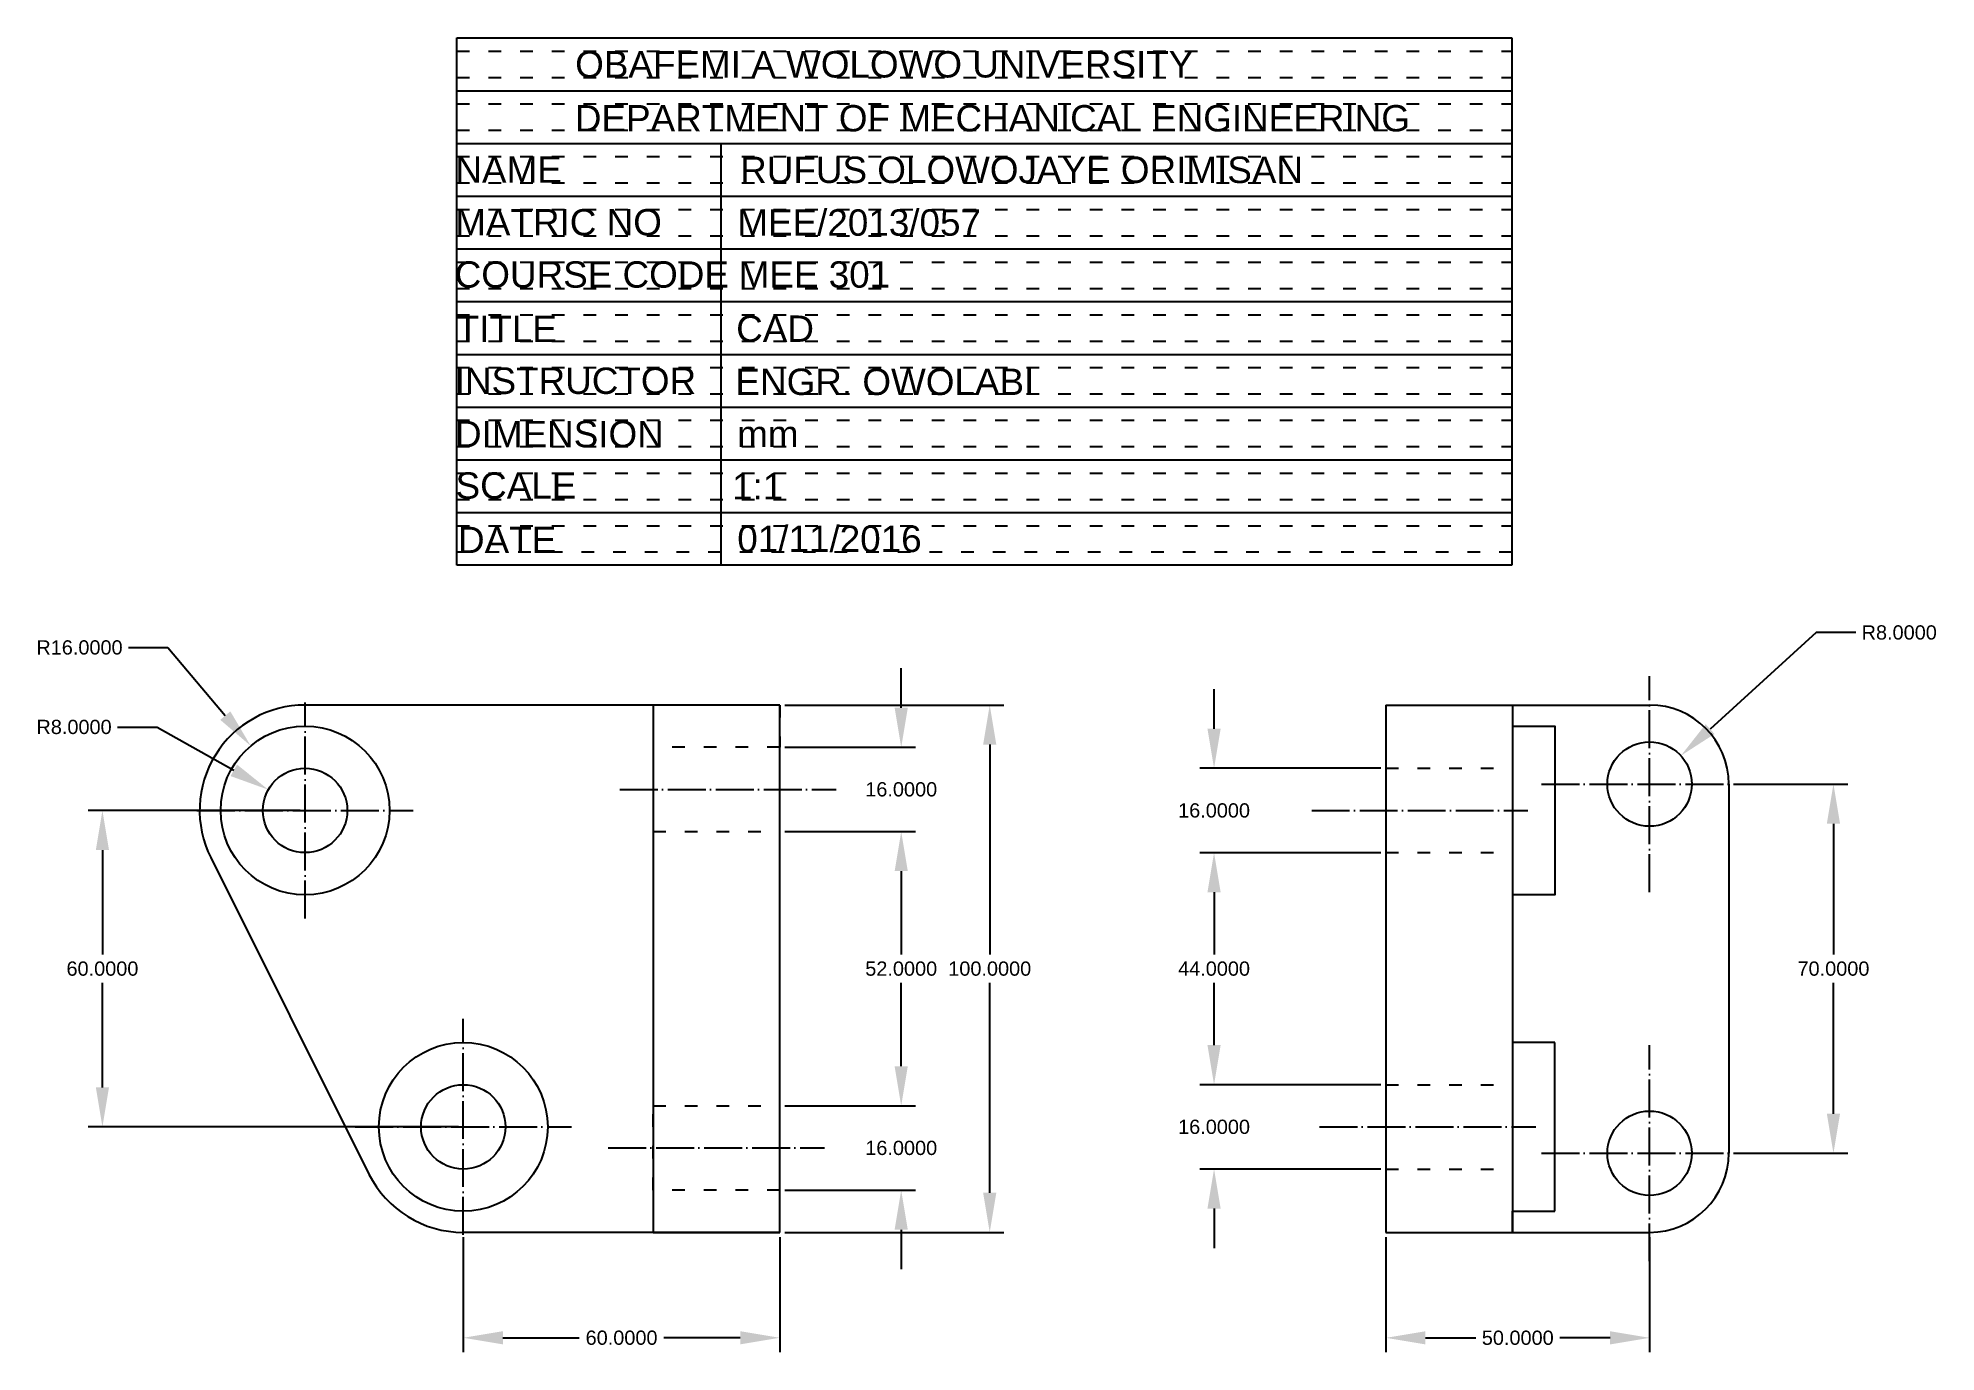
# Model space of a CAD drawing. Header units: millimetres. Extents: x 24 to 384, y 48 to 297.
import ezdxf

# ---------------------------------------------------------------- set-up
doc = ezdxf.new("R2010")
doc.units = ezdxf.units.MM
doc.header["$MEASUREMENT"] = 0
doc.linetypes.add('ACAD_ISO03W100', pattern=[30, 12, -18])
doc.linetypes.add('ACAD_ISO04W100', pattern=[30, 24, -3, 0, -3])
doc.styles.get("Standard").update_dxf_attribs({"font": 'Arial.ttf'})
doc.dimstyles.get("Standard").update_dxf_attribs({"dimtxt": 0.18, "dimasz": 0.18, "dimexe": 0.18, "dimexo": 0.0625, "dimgap": 0.09, "dimtad": 0, "dimtih": 1, "dimtoh": 1, "dimdec": 4, "dimzin": 0, "dimdsep": 46, "dimtxsty": 'Standard', "dimcen": 0.09, "dimadec": 0, "dimazin": 0, "dimtfac": 1, "dimtdec": 4, "dimtofl": 0, "dimtmove": 0, "dimatfit": 3, "dimfxl": 1, "dimtolj": 1, "dimtzin": 0, "dimarcsym": 0})

# ---------------------------------------------------------------- blocks, each defined once
blk = doc.blocks.new('*D3')
at = {"color": 0, "lineweight": -2, "ltscale": 0.2, "transparency": 16777216}
for p, q in [((104.32, 69.31), (104.32, 47.55)), ((164.32, 69.31), (164.32, 47.55)), ((111.82, 50.25), (126.3, 50.25)), ((156.82, 50.25), (142.34, 50.25))]:
    blk.add_line(p, q, dxfattribs=at)
at = {"color": 0, "ltscale": 0.2, "transparency": 16777216}
for points in [[(111.82, 51.5), (111.82, 49), (104.32, 50.25)], [(156.82, 51.5), (156.82, 49), (164.32, 50.25)]]:
    blk.add_solid(points, dxfattribs=at)
at = {"layer": 'Defpoints', "color": 0, "ltscale": 0.2, "transparency": 16777216}
for p in [(104.32, 70.24), (164.32, 70.24), (164.32, 50.25)]:
    blk.add_point(p, dxfattribs=at)
at = {"color": 0, "ltscale": 0.2, "transparency": 16777216, "insert": (134.32, 50.25), "char_height": 2.7, "attachment_point": 5}
blk.add_mtext('\\A1;60.0000', dxfattribs=at)
blk = doc.blocks.new('*D4')
at = {"color": 0, "lineweight": -2, "ltscale": 0.2, "transparency": 16777216}
for p, q in [((345.17, 155.24), (366.78, 155.24)), ((364.08, 147.74), (364.08, 122.96)), ((364.08, 92.74), (364.08, 117.53)), ((345.17, 85.24), (366.78, 85.24))]:
    blk.add_line(p, q, dxfattribs=at)
at = {"color": 0, "ltscale": 0.2, "transparency": 16777216}
for points in [[(362.83, 147.74), (365.33, 147.74), (364.08, 155.24)], [(362.83, 92.74), (365.33, 92.74), (364.08, 85.24)]]:
    blk.add_solid(points, dxfattribs=at)
at = {"layer": 'Defpoints', "color": 0, "ltscale": 0.2, "transparency": 16777216}
for p in [(344.23, 155.24), (344.23, 85.24), (364.08, 85.24)]:
    blk.add_point(p, dxfattribs=at)
at = {"color": 0, "ltscale": 0.2, "transparency": 16777216, "insert": (364.08, 120.24), "char_height": 2.7, "attachment_point": 5}
blk.add_mtext('\\A1;70.0000', dxfattribs=at)
blk = doc.blocks.new('*D5')
at = {"color": 0, "lineweight": -2, "ltscale": 0.2, "transparency": 16777216}
for p, q in [((279.23, 69.31), (279.23, 47.54)), ((329.23, 69.31), (329.23, 47.54)), ((286.73, 50.24), (296.25, 50.24)), ((321.73, 50.24), (312.21, 50.24))]:
    blk.add_line(p, q, dxfattribs=at)
at = {"color": 0, "ltscale": 0.2, "transparency": 16777216}
for points in [[(286.73, 51.49), (286.73, 48.99), (279.23, 50.24)], [(321.73, 51.49), (321.73, 48.99), (329.23, 50.24)]]:
    blk.add_solid(points, dxfattribs=at)
at = {"layer": 'Defpoints', "color": 0, "ltscale": 0.2, "transparency": 16777216}
for p in [(279.23, 70.24), (329.23, 70.24), (329.23, 50.24)]:
    blk.add_point(p, dxfattribs=at)
at = {"color": 0, "ltscale": 0.2, "transparency": 16777216, "insert": (304.23, 50.24), "char_height": 2.7, "attachment_point": 5}
blk.add_mtext('\\A1;50.0000', dxfattribs=at)
blk = doc.blocks.new('*D6')
at = {"color": 0, "lineweight": -2, "ltscale": 0.2, "transparency": 16777216}
for p, q in [((73.38, 150.24), (33.2, 150.24)), ((35.9, 142.74), (35.9, 122.96)), ((35.9, 97.74), (35.9, 117.53)), ((103.38, 90.24), (33.2, 90.24))]:
    blk.add_line(p, q, dxfattribs=at)
at = {"color": 0, "ltscale": 0.2, "transparency": 16777216}
for points in [[(34.65, 142.74), (37.15, 142.74), (35.9, 150.24)], [(34.65, 97.74), (37.15, 97.74), (35.9, 90.24)]]:
    blk.add_solid(points, dxfattribs=at)
at = {"layer": 'Defpoints', "color": 0, "ltscale": 0.2, "transparency": 16777216}
for p in [(74.32, 150.24), (35.9, 90.24), (104.32, 90.24)]:
    blk.add_point(p, dxfattribs=at)
at = {"color": 0, "ltscale": 0.2, "transparency": 16777216, "insert": (35.9, 120.24), "char_height": 2.7, "attachment_point": 5}
blk.add_mtext('\\A1;60.0000', dxfattribs=at)
blk = doc.blocks.new('*D10')
at = {"color": 0, "lineweight": -2, "ltscale": 0.2, "transparency": 16777216}
for p, q in [((165.26, 170.24), (206.82, 170.24)), ((204.12, 162.74), (204.12, 122.96)), ((204.12, 77.74), (204.12, 117.53)), ((165.26, 70.24), (206.82, 70.24))]:
    blk.add_line(p, q, dxfattribs=at)
at = {"color": 0, "ltscale": 0.2, "transparency": 16777216}
for points in [[(202.87, 162.74), (205.37, 162.74), (204.12, 170.24)], [(202.87, 77.74), (205.37, 77.74), (204.12, 70.24)]]:
    blk.add_solid(points, dxfattribs=at)
at = {"layer": 'Defpoints', "color": 0, "ltscale": 0.2, "transparency": 16777216}
for p in [(164.32, 170.24), (164.32, 70.24), (204.12, 70.24)]:
    blk.add_point(p, dxfattribs=at)
at = {"color": 0, "ltscale": 0.2, "transparency": 16777216, "insert": (204.12, 120.24), "char_height": 2.7, "attachment_point": 5}
blk.add_mtext('\\A1;100.0000', dxfattribs=at)
blk = doc.blocks.new('*D11')
at = {"color": 0, "lineweight": -2, "ltscale": 0.2, "transparency": 16777216}
for p, q in [((187.34, 101.74), (187.34, 109.24)), ((165.26, 94.24), (190.04, 94.24)), ((165.26, 78.24), (190.04, 78.24)), ((187.34, 70.74), (187.34, 63.24))]:
    blk.add_line(p, q, dxfattribs=at)
at = {"color": 0, "ltscale": 0.2, "transparency": 16777216}
for points in [[(186.09, 101.74), (188.59, 101.74), (187.34, 94.24)], [(186.09, 70.74), (188.59, 70.74), (187.34, 78.24)]]:
    blk.add_solid(points, dxfattribs=at)
at = {"layer": 'Defpoints', "color": 0, "ltscale": 0.2, "transparency": 16777216}
for p in [(164.32, 94.24), (187.34, 94.24), (164.32, 78.24)]:
    blk.add_point(p, dxfattribs=at)
at = {"color": 0, "ltscale": 0.2, "transparency": 16777216, "insert": (187.34, 86.24), "char_height": 2.7, "attachment_point": 5}
blk.add_mtext('\\A1;16.0000', dxfattribs=at)
blk = doc.blocks.new('*D12')
at = {"color": 0, "lineweight": -2, "ltscale": 0.2, "transparency": 16777216}
for p, q in [((165.26, 146.24), (190.04, 146.24)), ((187.34, 138.74), (187.34, 122.96)), ((187.34, 101.74), (187.34, 117.53)), ((165.26, 94.24), (190.04, 94.24))]:
    blk.add_line(p, q, dxfattribs=at)
at = {"color": 0, "ltscale": 0.2, "transparency": 16777216}
for points in [[(186.09, 138.74), (188.59, 138.74), (187.34, 146.24)], [(186.09, 101.74), (188.59, 101.74), (187.34, 94.24)]]:
    blk.add_solid(points, dxfattribs=at)
at = {"layer": 'Defpoints', "color": 0, "ltscale": 0.2, "transparency": 16777216}
for p in [(164.32, 146.24), (187.34, 146.24), (164.32, 94.24)]:
    blk.add_point(p, dxfattribs=at)
at = {"color": 0, "ltscale": 0.2, "transparency": 16777216, "insert": (187.34, 120.24), "char_height": 2.7, "attachment_point": 5}
blk.add_mtext('\\A1;52.0000', dxfattribs=at)
blk = doc.blocks.new('*D13')
at = {"color": 0, "lineweight": -2, "ltscale": 0.2, "transparency": 16777216}
for p, q in [((187.34, 169.74), (187.34, 177.24)), ((165.26, 162.24), (190.04, 162.24)), ((165.26, 146.24), (190.04, 146.24)), ((187.34, 138.74), (187.34, 131.24))]:
    blk.add_line(p, q, dxfattribs=at)
at = {"color": 0, "ltscale": 0.2, "transparency": 16777216}
for points in [[(186.09, 169.74), (188.59, 169.74), (187.34, 162.24)], [(186.09, 138.74), (188.59, 138.74), (187.34, 146.24)]]:
    blk.add_solid(points, dxfattribs=at)
at = {"layer": 'Defpoints', "color": 0, "ltscale": 0.2, "transparency": 16777216}
for p in [(164.32, 162.24), (187.34, 162.24), (164.32, 146.24)]:
    blk.add_point(p, dxfattribs=at)
at = {"color": 0, "ltscale": 0.2, "transparency": 16777216, "insert": (187.34, 154.24), "char_height": 2.7, "attachment_point": 5}
blk.add_mtext('\\A1;16.0000', dxfattribs=at)
blk = doc.blocks.new('*D14')
at = {"color": 0, "lineweight": -2, "ltscale": 0.2, "transparency": 16777216}
for p, q in [((38.76, 166.07), (46.26, 166.07)), ((46.26, 166.07), (60.82, 157.86)), ((74.32, 148.89), (74.32, 151.59)), ((72.97, 150.24), (75.67, 150.24))]:
    blk.add_line(p, q, dxfattribs=at)
at = {"color": 0, "ltscale": 0.2, "transparency": 16777216}
blk.add_solid([(61.43, 158.95), (60.2, 156.77), (67.35, 154.18)], dxfattribs=at)
at = {"layer": 'Defpoints', "color": 0, "ltscale": 0.2, "transparency": 16777216}
for p in [(67.35, 154.18), (74.32, 150.24)]:
    blk.add_point(p, dxfattribs=at)
at = {"color": 0, "ltscale": 0.2, "transparency": 16777216, "insert": (30.52, 166.07), "char_height": 2.7, "attachment_point": 5}
blk.add_mtext('\\A1;R8.0000', dxfattribs=at)
blk = doc.blocks.new('*D15')
at = {"color": 0, "lineweight": -2, "ltscale": 0.2, "transparency": 16777216}
for p, q in [((40.83, 181.15), (48.33, 181.15)), ((48.33, 181.15), (59.2, 168.23)), ((74.32, 148.89), (74.32, 151.59)), ((72.97, 150.24), (75.67, 150.24))]:
    blk.add_line(p, q, dxfattribs=at)
at = {"color": 0, "ltscale": 0.2, "transparency": 16777216}
blk.add_solid([(60.15, 169.04), (58.24, 167.43), (64.02, 162.49)], dxfattribs=at)
at = {"layer": 'Defpoints', "color": 0, "ltscale": 0.2, "transparency": 16777216}
for p in [(64.02, 162.49), (74.32, 150.24)]:
    blk.add_point(p, dxfattribs=at)
at = {"color": 0, "ltscale": 0.2, "transparency": 16777216, "insert": (31.55, 181.15), "char_height": 2.7, "attachment_point": 5}
blk.add_mtext('\\A1;R16.0000', dxfattribs=at)
blk = doc.blocks.new('*D16')
at = {"color": 0, "lineweight": -2, "ltscale": 0.2, "transparency": 16777216}
for p, q in [((360.81, 183.99), (340.69, 165.68)), ((368.31, 183.99), (360.81, 183.99)), ((327.88, 155.24), (330.58, 155.24)), ((329.23, 153.89), (329.23, 156.59))]:
    blk.add_line(p, q, dxfattribs=at)
at = {"color": 0, "ltscale": 0.2, "transparency": 16777216}
blk.add_solid([(339.85, 166.6), (341.53, 164.75), (335.15, 160.63)], dxfattribs=at)
at = {"layer": 'Defpoints', "color": 0, "ltscale": 0.2, "transparency": 16777216}
for p in [(335.15, 160.63), (329.23, 155.24)]:
    blk.add_point(p, dxfattribs=at)
at = {"color": 0, "ltscale": 0.2, "transparency": 16777216, "insert": (376.55, 183.99), "char_height": 2.7, "attachment_point": 5}
blk.add_mtext('\\A1;R8.0000', dxfattribs=at)
blk = doc.blocks.new('*D17')
at = {"color": 0, "lineweight": -2, "ltscale": 0.2, "transparency": 16777216}
for p, q in [((246.65, 105.74), (246.65, 113.24)), ((278.29, 98.24), (243.95, 98.24)), ((278.29, 82.24), (243.95, 82.24)), ((246.65, 74.74), (246.65, 67.24))]:
    blk.add_line(p, q, dxfattribs=at)
at = {"color": 0, "ltscale": 0.2, "transparency": 16777216}
for points in [[(245.4, 105.74), (247.9, 105.74), (246.65, 98.24)], [(245.4, 74.74), (247.9, 74.74), (246.65, 82.24)]]:
    blk.add_solid(points, dxfattribs=at)
at = {"layer": 'Defpoints', "color": 0, "ltscale": 0.2, "transparency": 16777216}
for p in [(246.65, 98.24), (279.23, 98.24), (279.23, 82.24)]:
    blk.add_point(p, dxfattribs=at)
at = {"color": 0, "ltscale": 0.2, "transparency": 16777216, "insert": (246.65, 90.24), "char_height": 2.7, "attachment_point": 5}
blk.add_mtext('\\A1;16.0000', dxfattribs=at)
blk = doc.blocks.new('*D18')
at = {"color": 0, "lineweight": -2, "ltscale": 0.2, "transparency": 16777216}
for p, q in [((278.29, 142.24), (243.95, 142.24)), ((246.65, 134.74), (246.65, 122.96)), ((246.65, 105.74), (246.65, 117.53)), ((278.29, 98.24), (243.95, 98.24))]:
    blk.add_line(p, q, dxfattribs=at)
at = {"color": 0, "ltscale": 0.2, "transparency": 16777216}
for points in [[(245.4, 134.74), (247.9, 134.74), (246.65, 142.24)], [(245.4, 105.74), (247.9, 105.74), (246.65, 98.24)]]:
    blk.add_solid(points, dxfattribs=at)
at = {"layer": 'Defpoints', "color": 0, "ltscale": 0.2, "transparency": 16777216}
for p in [(246.65, 142.24), (279.23, 142.24), (279.23, 98.24)]:
    blk.add_point(p, dxfattribs=at)
at = {"color": 0, "ltscale": 0.2, "transparency": 16777216, "insert": (246.65, 120.24), "char_height": 2.7, "attachment_point": 5}
blk.add_mtext('\\A1;44.0000', dxfattribs=at)
blk = doc.blocks.new('*D19')
at = {"color": 0, "lineweight": -2, "ltscale": 0.2, "transparency": 16777216}
for p, q in [((246.65, 165.74), (246.65, 173.24)), ((278.29, 158.24), (243.95, 158.24)), ((278.29, 142.24), (243.95, 142.24)), ((246.65, 134.74), (246.65, 127.24))]:
    blk.add_line(p, q, dxfattribs=at)
at = {"color": 0, "ltscale": 0.2, "transparency": 16777216}
for points in [[(245.4, 165.74), (247.9, 165.74), (246.65, 158.24)], [(245.4, 134.74), (247.9, 134.74), (246.65, 142.24)]]:
    blk.add_solid(points, dxfattribs=at)
at = {"layer": 'Defpoints', "color": 0, "ltscale": 0.2, "transparency": 16777216}
for p in [(246.65, 158.24), (279.23, 158.24), (279.23, 142.24)]:
    blk.add_point(p, dxfattribs=at)
at = {"color": 0, "ltscale": 0.2, "transparency": 16777216, "insert": (246.65, 150.24), "char_height": 2.7, "attachment_point": 5}
blk.add_mtext('\\A1;16.0000', dxfattribs=at)

msp = doc.modelspace()

# ---------------------------------------------------------------- linework, layer by layer
at = {"ltscale": 0.2}
for p, q in [((103.12087, 296.74046), (303.12087, 296.74046)), ((103.12087, 196.74046), (103.12087, 296.74046)), ((303.12087, 296.74046), (303.12087, 196.74046)), ((103.12087, 286.74046), (303.12087, 286.74046)), ((103.12087, 276.74046), (303.12087, 276.74046)), ((103.12087, 276.74046), (153.12087, 276.74046)), ((153.12087, 276.74046), (153.12087, 196.74046)), ((103.12087, 266.74046), (303.12087, 266.74046)), ((103.12087, 256.74046), (303.12087, 256.74046)), ((103.12087, 246.74046), (303.12087, 246.74046)), ((103.12087, 236.74046), (303.12087, 236.74046)), ((103.12087, 226.74046), (303.12087, 226.74046)), ((103.12087, 216.74046), (303.12087, 216.74046)), ((103.12087, 206.74046), (303.12087, 206.74046)), ((303.12087, 196.74046), (103.12087, 196.74046)), ((311.22996, 106.24493), (303.22996, 106.24493)), ((311.22996, 74.24493), (311.22996, 106.24493)), ((303.22996, 70.24493), (303.22996, 74.24493)), ((303.22996, 74.24493), (311.22996, 74.24493))]:
    msp.add_line(p, q, dxfattribs=at)
at = {"linetype": 'ACAD_ISO03W100', "ltscale": 0.2}
for p, q in [((103.12087, 294.24046), (303.12087, 294.24046)), ((103.12087, 289.24046), (303.12087, 289.24046)), ((103.12087, 284.24046), (303.12087, 284.24046)), ((103.12087, 279.24046), (303.12087, 279.24046)), ((103.12087, 274.24046), (303.12087, 274.24046)), ((103.12087, 269.24046), (303.12087, 269.24046)), ((103.12087, 264.24046), (303.12087, 264.24046)), ((103.12087, 259.24046), (303.12087, 259.24046)), ((103.12087, 254.24046), (303.12087, 254.24046)), ((103.12087, 249.24046), (303.12087, 249.24046)), ((103.12087, 244.24046), (303.12087, 244.24046)), ((103.12087, 239.24046), (303.12087, 239.24046)), ((103.12087, 234.24046), (303.12087, 234.24046)), ((103.12087, 229.24046), (303.12087, 229.24046)), ((103.12087, 224.24046), (303.12087, 224.24046)), ((103.12087, 219.24046), (303.12087, 219.24046)), ((103.12087, 214.24046), (303.12087, 214.24046)), ((103.12087, 209.24046), (303.12087, 209.24046)), ((103.12087, 204.24046), (303.12087, 204.24046)), ((303.12087, 199.24046), (103.12087, 199.24046)), ((164.31859, 170.24493), (164.31859, 162.24493)), ((164.31859, 162.24493), (140.31859, 162.24493)), ((140.31859, 162.24493), (140.31859, 146.24493)), ((279.22996, 158.24493), (303.22996, 158.24493)), ((303.22996, 158.24493), (303.22996, 142.24493)), ((140.31859, 146.24493), (164.31859, 146.24493)), ((279.22996, 142.24493), (303.22996, 142.24493)), ((279.22996, 98.24493), (303.22996, 98.24493)), ((279.22996, 98.24493), (279.22996, 82.24493)), ((140.31859, 78.24493), (140.31859, 94.24493)), ((140.31859, 94.24493), (164.31859, 94.24493)), ((279.22996, 82.24493), (303.22996, 82.24493)), ((164.31859, 78.24493), (140.31859, 78.24493)), ((164.31859, 70.24493), (164.31859, 78.24493)), ((279.22996, 70.24493), (303.22996, 70.24493))]:
    msp.add_line(p, q, dxfattribs=at)
at = {"linetype": 'ACAD_ISO04W100', "ltscale": 0.3}
for p, q in [((329.22996, 134.74748), (329.22996, 175.74238)), ((74.31859, 129.74748), (74.31859, 170.74238)), ((308.73251, 155.24493), (349.72741, 155.24493)), ((134.00557, 154.24493), (175.00047, 154.24493)), ((53.82114, 150.24493), (94.81605, 150.24493)), ((265.16081, 150.24493), (306.15572, 150.24493)), ((104.31859, 69.74748), (104.31859, 110.74238)), ((329.22996, 64.74748), (329.22996, 105.74238)), ((83.82114, 90.24493), (124.81605, 90.24493)), ((266.65405, 90.24493), (307.64896, 90.24493)), ((131.77136, 86.24493), (172.76626, 86.24493)), ((308.73251, 85.24493), (349.72741, 85.24493))]:
    msp.add_line(p, q, dxfattribs=at)
for p, q in [((164.31859, 170.24493), (74.31859, 170.24493)), ((164.31859, 170.24493), (140.31859, 170.24493)), ((140.31859, 170.24493), (140.31859, 70.24493)), ((164.31859, 70.24493), (164.31859, 170.24493)), ((56.43005, 141.30066), (86.43005, 81.30066)), ((164.31859, 70.24493), (104.31859, 70.24493)), ((140.31859, 70.24493), (164.31859, 70.24493))]:
    msp.add_line(p, q)
at = {"ltscale": 0.3}
for p, q in [((279.22996, 170.24493), (329.22996, 170.24493)), ((279.22996, 170.24493), (279.22996, 70.24493)), ((279.22996, 170.24493), (303.22996, 170.24493)), ((303.22996, 170.24493), (303.22996, 70.24493)), ((344.22996, 155.24493), (344.22996, 85.24493)), ((279.22996, 70.24493), (329.22996, 70.24493))]:
    msp.add_line(p, q, dxfattribs=at)
at = {"ltscale": 0.2}
msp.add_lwpolyline([(303.22996, 166.24493), (311.22996, 166.24493), (311.22996, 134.24493), (303.22996, 134.24493)], dxfattribs=at)
for centre, radius in [((74.31859, 150.24493), 16), ((74.31859, 150.24493), 8), ((104.31859, 90.24493), 16), ((104.31859, 90.24493), 8)]:
    msp.add_circle(centre, radius)
at = {"ltscale": 0.3}
for centre in [(329.22996, 155.24493), (329.22996, 85.24493)]:
    msp.add_circle(centre, 8, dxfattribs=at)
for centre, start, end in [((74.31859, 150.24493), 90, 206.5650512), ((104.31859, 90.24493), 206.5650512, 270)]:
    msp.add_arc(centre, 20, start, end)
for centre, start, end in [((329.22996, 155.24493), 0, 90), ((329.22996, 85.24493), 270, 0)]:
    msp.add_arc(centre, 15, start, end, dxfattribs=at)

# ---------------------------------------------------------------- texts
at = {"ltscale": 0.2}
for s, p in [('OBAFEMI A WOLOWO UNIVERSITY ', (125.53196, 289.24046)), ('DEPARTMENT OF MECHANICAL ENGINEERING', (125.46569, 279.01475)), ('NAME', (102.8105, 269.26919)), ('RUFUS OLOWOJAYE ORIMISAN', (156.80819, 269.23388)), ('MATRIC NO', (102.77773, 259.29364)), ('MEE/2013/057', (156.25657, 259.23456)), ('COURSE CODE', (102.68572, 249.38427)), ('MEE 301', (156.51685, 249.38096)), ('TITLE', (103.04892, 239.06659)), ('CAD', (156.05507, 239.10841)), ('INSTRUCTOR', (102.68111, 229.23742)), ('ENGR. OWOLABI', (155.91624, 229.03932)), ('DIMENSION', (102.74656, 219.13193)), ('mm', (156.2393, 219.15012)), ('SCALE', (102.84562, 209.3651)), ('1:1', (155.2705, 209.21641)), ('DATE', (103.31262, 199.0588)), ('01/11/2016', (156.25994, 199.25762))]:
    msp.add_text(s, height=5, dxfattribs=at).set_placement(p)

# ---------------------------------------------------------------- dimensions: what is measured, and where the dimension line sits
for center, mpoint, picture, middle in [((329.22996, 155.24493), (335.14613, 160.63), '*D16', (376.54787, 183.98975)), ((74.31859, 150.24493), (64.02168, 162.4913), '*D15', (31.5464, 181.14867)), ((74.31859, 150.24493), (67.35056, 154.17513), '*D14', (30.52205, 166.07082))]:
    dim = msp.add_radius_dim(center=center, mpoint=mpoint, dimstyle='Standard', override={"dimscale": 15, "dimasz": 0.5}, dxfattribs=at)
    dim.commit()
    dim.dimension.update_dxf_attribs({"geometry": picture, "text_midpoint": middle, "dimtype": 164})
for base, p1, p2, angle, picture, middle in [((187.34097, 162.24493), (164.31859, 146.24493), (164.31859, 162.24493), 270, '*D13', (187.34097, 154.24493)), ((246.65405, 158.24493), (279.22996, 142.24493), (279.22996, 158.24493), 270, '*D19', (246.65405, 150.24493)), ((204.11718, 70.24493), (164.31859, 170.24493), (164.31859, 70.24493), 90, '*D10', (204.11718, 120.24493)), ((364.08219, 85.24493), (344.22996, 155.24493), (344.22996, 85.24493), 90, '*D4', (364.08219, 120.24493)), ((35.90312, 90.24493), (74.31859, 150.24493), (104.31859, 90.24493), 90, '*D6', (35.90312, 120.24493)), ((187.34097, 146.24493), (164.31859, 94.24493), (164.31859, 146.24493), 270, '*D12', (187.34097, 120.24493)), ((246.65405, 142.24493), (279.22996, 98.24493), (279.22996, 142.24493), 270, '*D18', (246.65405, 120.24493)), ((246.65405, 98.24493), (279.22996, 82.24493), (279.22996, 98.24493), 270, '*D17', (246.65405, 90.24493)), ((187.34097, 94.24493), (164.31859, 78.24493), (164.31859, 94.24493), 270, '*D11', (187.34097, 86.24493))]:
    dim = msp.add_linear_dim(base=base, p1=p1, p2=p2, angle=angle, dimstyle='Standard', override={"dimscale": 15, "dimasz": 0.5}, dxfattribs=at)
    dim.commit()
    dim.dimension.update_dxf_attribs({"geometry": picture, "text_midpoint": middle})
for base, p1, p2, picture, middle in [((164.31859, 50.24654), (104.31859, 70.24493), (164.31859, 70.24493), '*D3', (134.31859, 50.24654)), ((329.22996, 50.24493), (279.22996, 70.24493), (329.22996, 70.24493), '*D5', (304.22996, 50.24493))]:
    dim = msp.add_linear_dim(base=base, p1=p1, p2=p2, dimstyle='Standard', override={"dimscale": 15, "dimasz": 0.5}, dxfattribs=at)
    dim.commit()
    dim.dimension.update_dxf_attribs({"geometry": picture, "text_midpoint": middle})

doc.saveas('drawing.dxf')
